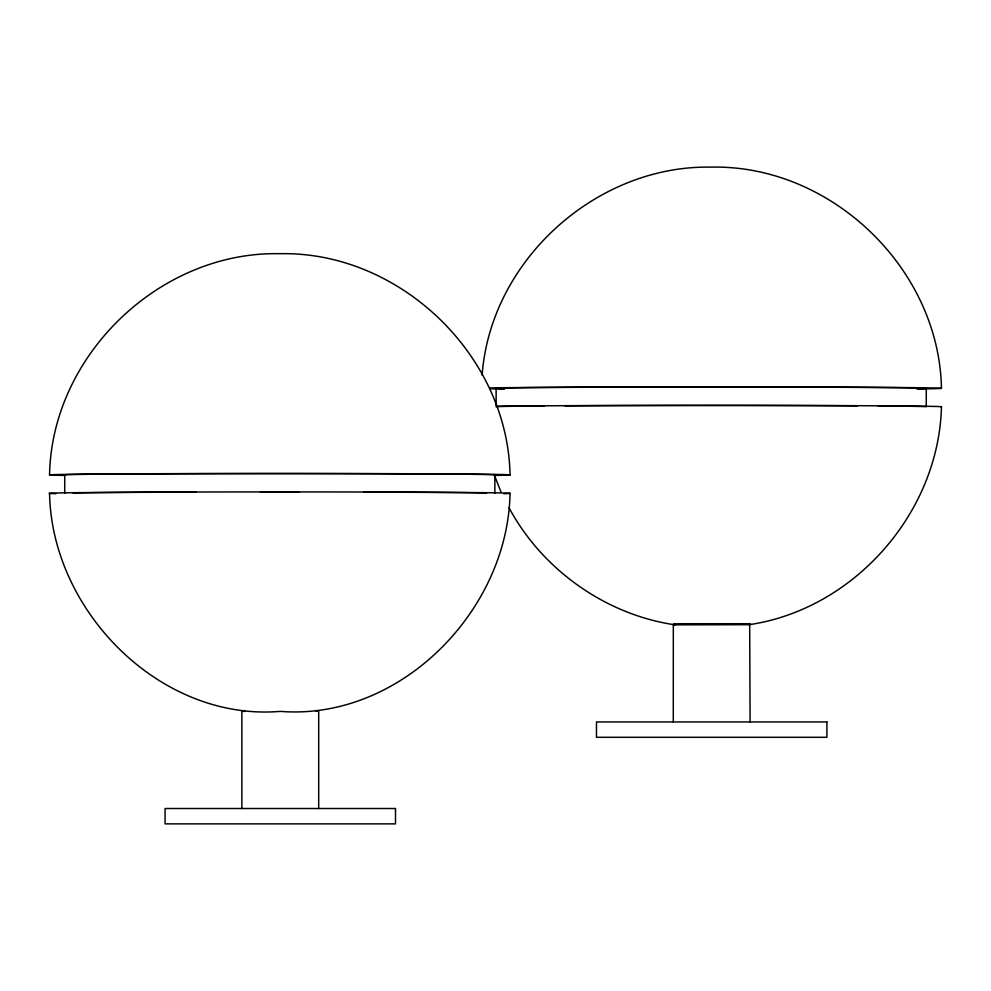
<?xml version="1.0" encoding="UTF-8"?>
<svg xmlns="http://www.w3.org/2000/svg" width="991" height="991" viewBox="0 0 991 991"><rect width="100%" height="100%" fill="white"/><g stroke="black" fill="none" stroke-linecap="round" stroke-linejoin="round"><path stroke-width="1.49" d="M510.043 493.332C507.912 610.877 399.943 720.878 280.28 711.377C160.257 721.498 51.668 611.199 49.55 493.332M941.45 406.768C938.836 512.818 854.118 609.217 749.085 624.689M49.55 474.9C51.743 355.1 160.009 251.095 279.796 253.696C399.584 251.107 507.826 355.112 510.043 474.9M482.121 375.168C490.483 260.422 596.359 164.902 711.204 167.132C830.991 164.543 939.245 268.549 941.45 388.336M244.802 711.389L241.878 711.414L241.878 808.507M674.945 624.826C605.476 614.593 542.238 569.614 509.052 507.801M748.639 624.702L673.323 624.85L673.285 721.943M673.682 623.723L676.754 623.723M677.98 623.723L750.1 623.723M315.77 711.228L318.693 711.241L318.693 808.507M749.679 624.677L750.1 721.943M494.063 474.317L501.05 492.081M926.275 388.336L926.275 406.768A215.072 1.313 0 0 0 878.175 405.951M496.132 388.336L496.132 406.768A215.072 1.313 0 0 1 544.232 405.951M494.868 474.9L494.868 493.332M64.725 474.9L64.725 493.332M504.444 388.695A215.072 1.313 0 0 1 711.204 387.023A215.072 1.313 0 0 1 917.976 388.695M564.957 405.815A215.072 1.313 0 0 1 857.45 405.815M916.811 388.968A230.246 1.4 0 0 0 738.431 386.948L683.976 386.948A230.246 1.4 0 0 0 490.111 387.952M504.295 388.955A230.246 1.4 0 0 1 490.111 388.732M497.148 406.26A230.246 1.4 0 0 1 683.976 405.381L738.431 405.381A230.246 1.4 0 0 1 941.19 406.843M65.592 475.023A215.072 1.313 0 0 1 279.796 473.587A215.072 1.313 0 0 1 493.989 475.023M73.024 492.973A215.072 1.313 0 0 1 196.032 492.131M260.472 492.031A215.072 1.313 0 0 1 299.121 492.031M363.561 492.131A215.072 1.313 0 0 1 486.556 492.973M55.793 493.667A230.246 1.412 0 0 1 279.871 491.92A230.246 1.412 0 0 1 503.762 493.667M64.415 475.395A230.246 1.4 0 0 1 281.642 473.5A230.246 1.4 0 0 1 493.84 475.42M826.903 721.943L596.483 721.943L596.483 737.304L826.903 737.304L826.903 721.943M395.496 808.507L165.063 808.507L165.063 823.868L395.496 823.868L395.496 808.507"/></g></svg>
